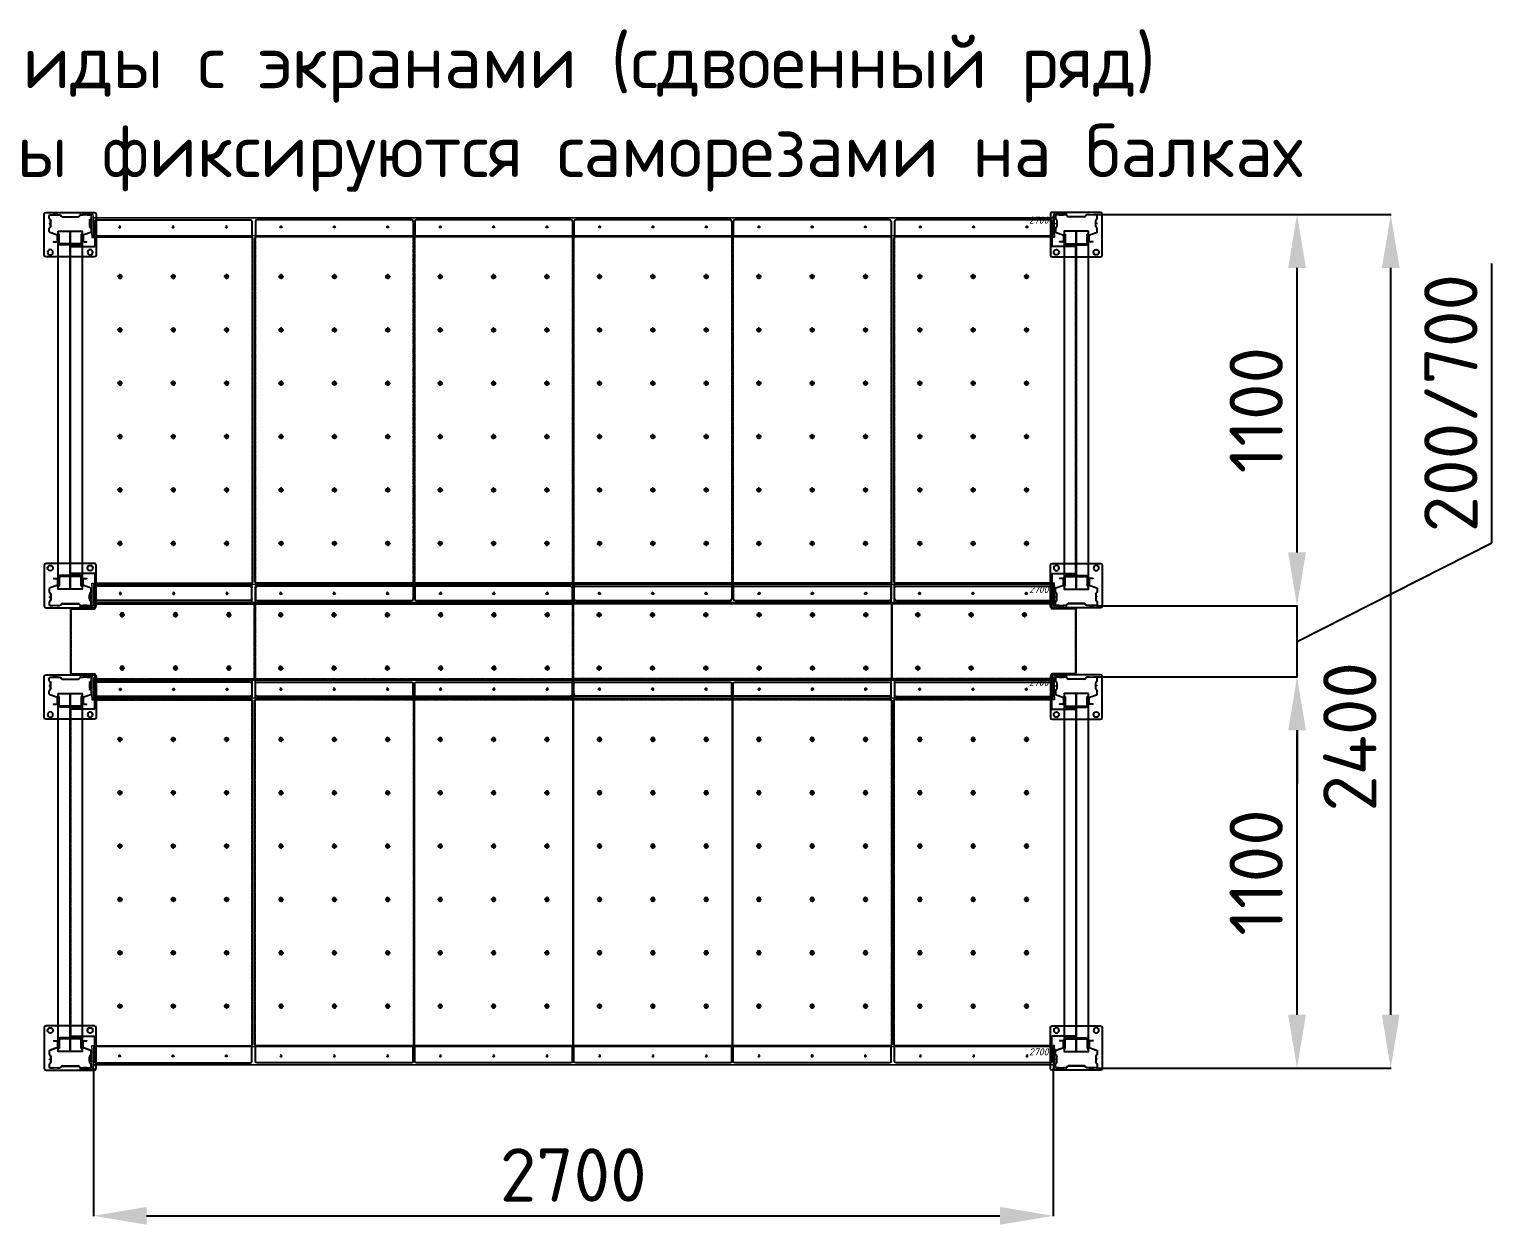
# Model space of a CAD drawing. Header units: millimetres. Extents: x 2140 to 223837, y 2113 to 170313.
# Drawn here: x 159241 to 163355, y 104967 to 108329 of the extents above; entities that cross this region are included whole.
import ezdxf

# ---------------------------------------------------------------- set-up
doc = ezdxf.new("R2010")
doc.units = ezdxf.units.MM
doc.linetypes.add('PHANTOM', pattern=[12.7, 6.35, -1.27, 1.27, -1.27, 1.27, -1.27])
for name, color, linetype in [('0_ANNOT_Dimensions', 7, 'Continuous'), ('12.Секция', 7, 'Continuous'), ('2.Стойка', 7, 'Continuous'), ('Сетка def', 7, 'Continuous')]:
    doc.layers.add(name, color=color, linetype=linetype)
doc.layers.add('1.Балка', color=5, linetype='Continuous', lineweight=0)
doc.layers.add('3.Опора', color=7, linetype='Continuous', lineweight=0)
doc.styles.get("Standard").update_dxf_attribs({"font": 'isocpeur.ttf'})
doc.styles.add('Курсив', font='isocpeui.ttf')
doc.dimstyles.new('150', dxfattribs={"dimtxt": 150, "dimasz": 150, "dimexe": 1, "dimexo": 10, "dimgap": 40, "dimtad": 1, "dimdec": 0, "dimzin": 0, "dimdsep": 46, "dimtxsty": 'Standard', "dimcen": 0.09, "dimadec": 0, "dimazin": 0, "dimtfac": 1, "dimtdec": 0, "dimtofl": 0, "dimtmove": 0, "dimatfit": 3, "dimfxl": 1, "dimtolj": 1, "dimtzin": 0, "dimarcsym": 0})
doc.dimstyles.new('Рзм блок', dxfattribs={"dimtxt": 40, "dimasz": 80, "dimexe": 0.18, "dimexo": 0, "dimgap": 5, "dimtad": 1, "dimtoh": 1, "dimdec": 0, "dimzin": 0, "dimdsep": 46, "dimtxsty": 'Курсив', "dimblk": 'NONE', "dimcen": 0.09, "dimse1": 1, "dimse2": 1, "dimsd1": 1, "dimsd2": 1, "dimadec": 0, "dimazin": 0, "dimtfac": 1, "dimtdec": 0, "dimtofl": 0, "dimtmove": 0, "dimatfit": 2, "dimldrblk": 'NONE', "dimfxl": 0.18, "dimtolj": 1, "dimtzin": 0, "dimarcsym": 0})

# ---------------------------------------------------------------- blocks, each defined once
blk = doc.blocks.new('Опора FSус 120')
at = {"layer": '3.Опора', "color": 0, "linetype": 'Continuous', "lineweight": 25}
for p, q in [((68, 125), (-68, 125)), ((-73, 120), (-73, 5)), ((-34, 85), (-34, 71)), ((-31, 85), (-31, 71)), ((28, 91), (-28, 91)), ((28, 88), (-28, 88)), ((31, 71), (31, 85)), ((34, 71), (34, 85)), ((73, 5), (73, 120)), ((-34, 61), (-34, 71)), ((-31, 61), (-34, 61)), ((-31, 71), (-31, 61)), ((31, 61), (31, 71)), ((34, 61), (31, 61)), ((34, 71), (34, 61)), ((-68, 0), (68, 0))]:
    blk.add_line(p, q, dxfattribs=at)
at = {"layer": '3.Опора', "color": 0}
for p, q in [((-30, 73), (-35, 73)), ((30, 73), (35, 73))]:
    blk.add_line(p, q, dxfattribs=at)
for points in [[(-31, 77.5), (-34, 77.5), (-34, 68.5), (-31, 68.5)], [(31, 77.5), (34, 77.5), (34, 68.5), (31, 68.5)]]:
    blk.add_lwpolyline(points, close=True, dxfattribs=at)
at = {"layer": '3.Опора', "color": 0, "linetype": 'Continuous', "lineweight": 25}
for centre in [(-56, 112), (56, 112)]:
    blk.add_circle(centre, 7.5, dxfattribs=at)
for centre, radius, start, end in [((-68, 120), 5, 90, 180), ((68, 120), 5, 0, 90), ((-28, 85), 6, 90, 180), ((-28, 85), 3, 90, 180), ((28, 85), 6, 0, 90), ((28, 85), 3, 0, 90), ((-68, 5), 5, 180, 270), ((68, 5), 5, 270, 0)]:
    blk.add_arc(centre, radius, start, end, dxfattribs=at)
blk = doc.blocks.new('Стойка FSус 120')
at = {"color": 0, "linetype": 'ByBlock', "lineweight": 0}
for p, q in [((-60, 42.2), (-60, 34.6)), ((-58, 42.2), (-58, 34.6)), ((-38.3, 52.9), (-57.4, 46)), ((-37.6, 51), (-56.7, 44.1)), ((-47, 73), (-39, 73)), ((-47, 73), (-47, 71)), ((-47, 71), (-39, 71)), ((-38, 62), (-34, 62)), ((-37, 69), (-37, 54.8)), ((-35, 66.2), (-37, 66.2)), ((-37, 57.8), (-35, 57.8)), ((-35, 69), (-35, 54.8)), ((38, 62), (34, 62)), ((35, 54.8), (35, 69)), ((37, 66.2), (35, 66.2)), ((35, 57.8), (37, 57.8)), ((37, 54.8), (37, 69)), ((56.7, 44.1), (37.6, 51)), ((57.4, 46), (38.3, 52.9)), ((39, 73), (47, 73)), ((39, 71), (47, 71)), ((47, 73), (47, 71)), ((58, 34.6), (58, 42.2)), ((60, 34.6), (60, 42.2)), ((-60, 20), (-53, 20)), ((-60, 5.4), (-60, -1)), ((-58, 31.2), (-57, 30.6)), ((-57, 9.4), (-58, 8.8)), ((-58, 5.4), (-58, -1)), ((-57, 32.9), (-56, 32.3)), ((-56, 7.7), (-57, 7.1)), ((-56, 28.8), (-56, 11.2)), ((-56, 25.5), (-54, 25.5)), ((-54, 14.5), (-56, 14.5)), ((-54, 28.8), (-54, 11.2)), ((-27.6, -2), (-26.4, 0)), ((-23, 2), (23, 2)), ((-23, 0), (23, 0)), ((26.4, 0), (27.6, -2)), ((60, 20), (53, 20)), ((54, 11.2), (54, 28.8)), ((56, 25.5), (54, 25.5)), ((54, 14.5), (56, 14.5)), ((56, 32.3), (57, 32.9)), ((56, 11.2), (56, 28.8)), ((57, 7.1), (56, 7.7)), ((57, 30.6), (58, 31.2)), ((58, 8.8), (57, 9.4)), ((58, -1), (58, 5.4)), ((60, -1), (60, 5.4)), ((-56, -3), (-48, -3)), ((-56, -5), (-48, -5)), ((-48, -3), (-46.1, -3)), ((-48, -3), (-48, -5)), ((-46.1, -5), (-48, -5)), ((-46.1, -3), (-45.6, -3)), ((-45.6, -5), (-46.1, -5)), ((-45.6, -3), (-36.5, -3)), ((-36.5, -5), (-45.6, -5)), ((-36.5, -3), (-36, -3)), ((-36, -5), (-36.5, -5)), ((-36, -3), (-29.3, -3)), ((-36, -3), (-36, -5)), ((-36, -5), (-29.3, -5)), ((-25.8, -3), (-24.7, -1)), ((24.7, -1), (25.8, -3)), ((29.3, -3), (36, -3)), ((29.3, -5), (36, -5)), ((36.5, -3), (36, -3)), ((36, -3), (36, -5)), ((36, -5), (36.5, -5)), ((45.6, -3), (36.5, -3)), ((36.5, -5), (45.6, -5)), ((46.1, -3), (45.6, -3)), ((45.6, -5), (46.1, -5)), ((48, -3), (46.1, -3)), ((46.1, -5), (48, -5)), ((48, -3), (56, -3)), ((48, -3), (48, -5)), ((48, -5), (56, -5))]:
    blk.add_line(p, q, dxfattribs=at)
for centre, radius, start, end in [((-56, 42.2), 4, 110, 180), ((-56, 42.2), 2, 110, 180), ((-39, 69), 4, 0, 90), ((-39, 69), 2, 0, 90), ((-39, 54.8), 2, 290, 0), ((-39, 54.8), 4, 290, 0), ((39, 69), 4, 90, 180), ((39, 54.8), 4, 180, 250), ((39, 69), 2, 90, 180), ((39, 54.8), 2, 180, 250), ((56, 42.2), 2, 0, 70), ((56, 42.2), 4, 0, 70), ((-56, 34.6), 4, 180, 240), ((-56, 5.4), 4, 120, 180), ((-56, 34.6), 2, 180, 240), ((-56, 5.4), 2, 120, 180), ((-58, 28.8), 2, 0, 60), ((-58, 11.2), 2, 300, 0), ((-58, 28.8), 4, 0, 60), ((-58, 11.2), 4, 300, 0), ((-23, -2), 4, 90, 150), ((-23, -2), 2, 90, 150), ((23, -2), 4, 30, 90), ((23, -2), 2, 30, 90), ((58, 28.8), 4, 120, 180), ((58, 11.2), 4, 180, 240), ((58, 28.8), 2, 120, 180), ((58, 11.2), 2, 180, 240), ((56, 34.6), 2, 300, 0), ((56, 5.4), 2, 0, 60), ((56, 34.6), 4, 300, 0), ((56, 5.4), 4, 0, 60), ((-56, -1), 4, 180, 270), ((-56, -1), 2, 180, 270), ((-29.3, -1), 2, 270, 330), ((-29.3, -1), 4, 270, 330), ((29.3, -1), 4, 210, 270), ((29.3, -1), 2, 210, 270), ((56, -1), 2, 270, 0), ((56, -1), 4, 270, 0)]:
    blk.add_arc(centre, radius, start, end, dxfattribs=at)
blk = doc.blocks.new('*D332')
at = {"layer": 'Defpoints', "color": 0, "linetype": 'ByBlock', "transparency": 16777216}
for p in [(65, 54.5), (2765, 54.5), (65, 25.6)]:
    blk.add_point(p, dxfattribs=at)
at = {"layer": 'Defpoints', "color": 0, "linetype": 'ByBlock', "transparency": 16777216, "insert": (2724.3, 40.7), "char_height": 20, "attachment_point": 5, "style": 'Курсив'}
blk.add_mtext('\\A1;2700', dxfattribs=at)
blk = doc.blocks.new('_None')
blk = doc.blocks.new('*D333')
at = {"layer": 'Defpoints', "color": 0, "linetype": 'ByBlock', "transparency": 16777216}
for p in [(65, 1064.4), (65, 1035.5), (2765, 1035.5)]:
    blk.add_point(p, dxfattribs=at)
at = {"layer": 'Defpoints', "color": 0, "linetype": 'ByBlock', "transparency": 16777216, "insert": (2724.3, 1079.5), "char_height": 20, "attachment_point": 5, "style": 'Курсив'}
blk.add_mtext('\\A1;2700', dxfattribs=at)
blk = doc.blocks.new('SW_CENTERMARKSYMBOL_36')
at = {"color": 0, "linetype": 'Continuous', "lineweight": 18}
for p, q in [((-5, 0), (-7.5, 0)), ((0, 0), (-2.5, 0)), ((0, 5), (0, 7.5)), ((0, 0), (0, 2.5)), ((0, 0), (0, -2.5)), ((0, 0), (2.5, 0)), ((5, 0), (7.5, 0)), ((0, -5), (0, -7.5))]:
    blk.add_line(p, q, dxfattribs=at)
blk = doc.blocks.new('SW_CENTERMARKSYMBOL_37')
at = {"color": 0, "linetype": 'Continuous', "lineweight": 18}
for p, q in [((-5, 0), (-7.5, 0)), ((0, 0), (-2.5, 0)), ((0, 5), (0, 7.5)), ((0, 0), (0, 2.5)), ((0, 0), (0, -2.5)), ((0, 0), (2.5, 0)), ((5, 0), (7.5, 0)), ((0, -5), (0, -7.5))]:
    blk.add_line(p, q, dxfattribs=at)
blk = doc.blocks.new('SW_CENTERMARKSYMBOL_38')
at = {"color": 0, "linetype": 'Continuous', "lineweight": 18}
for p, q in [((-5, 0), (-7.5, 0)), ((0, 0), (-2.5, 0)), ((0, 5), (0, 7.5)), ((0, 0), (0, 2.5)), ((0, 0), (0, -2.5)), ((0, 0), (2.5, 0)), ((5, 0), (7.5, 0)), ((0, -5), (0, -7.5))]:
    blk.add_line(p, q, dxfattribs=at)
blk = doc.blocks.new('SW_CENTERMARKSYMBOL_39')
at = {"color": 0, "linetype": 'Continuous', "lineweight": 18}
for p, q in [((-5, 0), (-7.5, 0)), ((0, 0), (-2.5, 0)), ((0, 5), (0, 7.5)), ((0, 0), (0, 2.5)), ((0, 0), (0, -2.5)), ((0, 0), (2.5, 0)), ((5, 0), (7.5, 0)), ((0, -5), (0, -7.5))]:
    blk.add_line(p, q, dxfattribs=at)
blk = doc.blocks.new('SW_CENTERMARKSYMBOL_40')
at = {"color": 0, "linetype": 'Continuous', "lineweight": 18}
for p, q in [((-5, 0), (-7.5, 0)), ((0, 0), (-2.5, 0)), ((0, 5), (0, 7.5)), ((0, 0), (0, 2.5)), ((0, 0), (0, -2.5)), ((0, 0), (2.5, 0)), ((5, 0), (7.5, 0)), ((0, -5), (0, -7.5))]:
    blk.add_line(p, q, dxfattribs=at)
blk = doc.blocks.new('SW_CENTERMARKSYMBOL_41')
at = {"color": 0, "linetype": 'Continuous', "lineweight": 18}
for p, q in [((-5, 0), (-7.5, 0)), ((0, 0), (-2.5, 0)), ((0, 5), (0, 7.5)), ((0, 0), (0, 2.5)), ((0, 0), (0, -2.5)), ((0, 0), (2.5, 0)), ((5, 0), (7.5, 0)), ((0, -5), (0, -7.5))]:
    blk.add_line(p, q, dxfattribs=at)
blk = doc.blocks.new('SW_CENTERMARKSYMBOL_42')
at = {"color": 0, "linetype": 'Continuous', "lineweight": 18}
for p, q in [((-5, 0), (-7.5, 0)), ((0, 0), (-2.5, 0)), ((0, 5), (0, 7.5)), ((0, 0), (0, 2.5)), ((0, 0), (0, -2.5)), ((0, 0), (2.5, 0)), ((5, 0), (7.5, 0)), ((0, -5), (0, -7.5))]:
    blk.add_line(p, q, dxfattribs=at)
blk = doc.blocks.new('SW_CENTERMARKSYMBOL_43')
at = {"color": 0, "linetype": 'Continuous', "lineweight": 18}
for p, q in [((-5, 0), (-7.5, 0)), ((0, 0), (-2.5, 0)), ((0, 5), (0, 7.5)), ((0, 0), (0, 2.5)), ((0, 0), (0, -2.5)), ((0, 0), (2.5, 0)), ((5, 0), (7.5, 0)), ((0, -5), (0, -7.5))]:
    blk.add_line(p, q, dxfattribs=at)
blk = doc.blocks.new('SW_CENTERMARKSYMBOL_44')
at = {"color": 0, "linetype": 'Continuous', "lineweight": 18}
for p, q in [((-5, 0), (-7.5, 0)), ((0, 0), (-2.5, 0)), ((0, 5), (0, 7.5)), ((0, 0), (0, 2.5)), ((0, 0), (0, -2.5)), ((0, 0), (2.5, 0)), ((5, 0), (7.5, 0)), ((0, -5), (0, -7.5))]:
    blk.add_line(p, q, dxfattribs=at)
blk = doc.blocks.new('SW_CENTERMARKSYMBOL_45')
at = {"color": 0, "linetype": 'Continuous', "lineweight": 18}
for p, q in [((-5, 0), (-7.5, 0)), ((0, 0), (-2.5, 0)), ((0, 5), (0, 7.5)), ((0, 0), (0, 2.5)), ((0, 0), (0, -2.5)), ((0, 0), (2.5, 0)), ((5, 0), (7.5, 0)), ((0, -5), (0, -7.5))]:
    blk.add_line(p, q, dxfattribs=at)
blk = doc.blocks.new('SW_CENTERMARKSYMBOL_46')
at = {"color": 0, "linetype": 'Continuous', "lineweight": 18}
for p, q in [((-5, 0), (-7.5, 0)), ((0, 0), (-2.5, 0)), ((0, 5), (0, 7.5)), ((0, 0), (0, 2.5)), ((0, 0), (0, -2.5)), ((0, 0), (2.5, 0)), ((5, 0), (7.5, 0)), ((0, -5), (0, -7.5))]:
    blk.add_line(p, q, dxfattribs=at)
blk = doc.blocks.new('SW_CENTERMARKSYMBOL_47')
at = {"color": 0, "linetype": 'Continuous', "lineweight": 18}
for p, q in [((-5, 0), (-7.5, 0)), ((0, 0), (-2.5, 0)), ((0, 5), (0, 7.5)), ((0, 0), (0, 2.5)), ((0, 0), (0, -2.5)), ((0, 0), (2.5, 0)), ((5, 0), (7.5, 0)), ((0, -5), (0, -7.5))]:
    blk.add_line(p, q, dxfattribs=at)
blk = doc.blocks.new('SW_CENTERMARKSYMBOL_48')
at = {"color": 0, "linetype": 'Continuous', "lineweight": 18}
for p, q in [((-5, 0), (-7.5, 0)), ((0, 0), (-2.5, 0)), ((0, 5), (0, 7.5)), ((0, 0), (0, 2.5)), ((0, 0), (0, -2.5)), ((0, 0), (2.5, 0)), ((5, 0), (7.5, 0)), ((0, -5), (0, -7.5))]:
    blk.add_line(p, q, dxfattribs=at)
blk = doc.blocks.new('SW_CENTERMARKSYMBOL_49')
at = {"color": 0, "linetype": 'Continuous', "lineweight": 18}
for p, q in [((-5, 0), (-7.5, 0)), ((0, 0), (-2.5, 0)), ((0, 5), (0, 7.5)), ((0, 0), (0, 2.5)), ((0, 0), (0, -2.5)), ((0, 0), (2.5, 0)), ((5, 0), (7.5, 0)), ((0, -5), (0, -7.5))]:
    blk.add_line(p, q, dxfattribs=at)
blk = doc.blocks.new('SW_CENTERMARKSYMBOL_50')
at = {"color": 0, "linetype": 'Continuous', "lineweight": 18}
for p, q in [((-5, 0), (-7.5, 0)), ((0, 0), (-2.5, 0)), ((0, 5), (0, 7.5)), ((0, 0), (0, 2.5)), ((0, 0), (0, -2.5)), ((0, 0), (2.5, 0)), ((5, 0), (7.5, 0)), ((0, -5), (0, -7.5))]:
    blk.add_line(p, q, dxfattribs=at)
blk = doc.blocks.new('SW_CENTERMARKSYMBOL_51')
at = {"color": 0, "linetype": 'Continuous', "lineweight": 18}
for p, q in [((-5, 0), (-7.5, 0)), ((0, 0), (-2.5, 0)), ((0, 5), (0, 7.5)), ((0, 0), (0, 2.5)), ((0, 0), (0, -2.5)), ((0, 0), (2.5, 0)), ((5, 0), (7.5, 0)), ((0, -5), (0, -7.5))]:
    blk.add_line(p, q, dxfattribs=at)
blk = doc.blocks.new('SW_CENTERMARKSYMBOL_52')
at = {"color": 0, "linetype": 'Continuous', "lineweight": 18}
for p, q in [((-5, 0), (-7.5, 0)), ((0, 0), (-2.5, 0)), ((0, 5), (0, 7.5)), ((0, 0), (0, 2.5)), ((0, 0), (0, -2.5)), ((0, 0), (2.5, 0)), ((5, 0), (7.5, 0)), ((0, -5), (0, -7.5))]:
    blk.add_line(p, q, dxfattribs=at)
blk = doc.blocks.new('SW_CENTERMARKSYMBOL_53')
at = {"color": 0, "linetype": 'Continuous', "lineweight": 18}
for p, q in [((-5, 0), (-7.5, 0)), ((0, 0), (-2.5, 0)), ((0, 5), (0, 7.5)), ((0, 0), (0, 2.5)), ((0, 0), (0, -2.5)), ((0, 0), (2.5, 0)), ((5, 0), (7.5, 0)), ((0, -5), (0, -7.5))]:
    blk.add_line(p, q, dxfattribs=at)
blk = doc.blocks.new('экран центр1100')
at = {"color": 0, "linetype": 'Continuous', "lineweight": 25}
for p, q in [((0, -11), (0, -52)), ((439, -6), (5, -6)), ((444, -11), (444, -52)), ((-2, -55.9), (-2, -1025.9)), ((-2, -55.9), (0, -55.9)), ((0, -52), (0, -54)), ((444, -54), (0, -54)), ((0, -54), (0, -55.2)), ((0, -55.2), (0, -55.9)), ((444, -52), (444, -54)), ((444, -54), (444, -55.2)), ((444, -55.2), (444, -55.9)), ((444, -55.9), (446, -55.9)), ((446, -1025.9), (446, -55.9)), ((0, -1025.9), (-2, -1025.9)), ((0, -1025.9), (0, -1026.6)), ((0, -1026.6), (0, -1027.8)), ((444, -1027.8), (0, -1027.8)), ((0, -1027.8), (0, -1029.8)), ((444, -1025.9), (444, -1026.6)), ((446, -1025.9), (444, -1025.9)), ((444, -1026.6), (444, -1027.8)), ((444, -1027.8), (444, -1029.8)), ((0, -1029.8), (0, -1072)), ((444, -1029.8), (444, -1072))]:
    blk.add_line(p, q, dxfattribs=at)
at = {"color": 0, "linetype": 'PHANTOM', "lineweight": 18}
for p, q in [((444, -52), (0, -52)), ((444, -55.2), (0, -55.2)), ((0, -55.9), (0, -1025.9)), ((444, -1025.9), (444, -55.9)), ((444, -1026.6), (0, -1026.6)), ((444, -1029.8), (0, -1029.8))]:
    blk.add_line(p, q, dxfattribs=at)
at = {"color": 0}
blk.add_line((5, -1077), (439, -1077), dxfattribs=at)
at = {"color": 0, "linetype": 'Continuous', "lineweight": 25}
for centre, radius in [((72, -26), 2), ((222, -26), 2), ((372, -26), 2), ((72, -165.9), 5), ((222, -165.9), 5), ((372, -165.9), 5), ((72, -315.9), 5), ((222, -315.9), 5), ((372, -315.9), 5), ((72, -465.9), 5), ((222, -465.9), 5), ((372, -465.9), 5), ((72, -615.9), 5), ((222, -615.9), 5), ((372, -615.9), 5), ((72, -765.9), 5), ((222, -765.9), 5), ((372, -765.9), 5), ((72, -915.9), 5), ((222, -915.9), 5), ((372, -915.9), 5), ((72, -1057), 2), ((222, -1057), 2), ((372, -1057), 2)]:
    blk.add_circle(centre, radius, dxfattribs=at)
for centre, start, end in [((5, -11), 90, 180), ((439, -11), 0, 90)]:
    blk.add_arc(centre, 5, start, end, dxfattribs=at)
at = {"color": 0}
for centre, start, end in [((5, -1072), 180, 270), ((439, -1072), 270, 0)]:
    blk.add_arc(centre, 5, start, end, dxfattribs=at)
at = {"color": 0, "linetype": 'Continuous', "lineweight": 0, "rotation": 90}
for name, p in [('SW_CENTERMARKSYMBOL_45', (72, -165.9)), ('SW_CENTERMARKSYMBOL_44', (222, -165.9)), ('SW_CENTERMARKSYMBOL_37', (372, -165.9)), ('SW_CENTERMARKSYMBOL_42', (72, -315.9)), ('SW_CENTERMARKSYMBOL_38', (222, -315.9)), ('SW_CENTERMARKSYMBOL_43', (372, -315.9)), ('SW_CENTERMARKSYMBOL_40', (72, -465.9)), ('SW_CENTERMARKSYMBOL_41', (222, -465.9)), ('SW_CENTERMARKSYMBOL_39', (372, -465.9)), ('SW_CENTERMARKSYMBOL_51', (72, -615.9)), ('SW_CENTERMARKSYMBOL_52', (222, -615.9)), ('SW_CENTERMARKSYMBOL_50', (372, -615.9)), ('SW_CENTERMARKSYMBOL_49', (72, -765.9)), ('SW_CENTERMARKSYMBOL_48', (222, -765.9)), ('SW_CENTERMARKSYMBOL_53', (372, -765.9)), ('SW_CENTERMARKSYMBOL_46', (72, -915.9)), ('SW_CENTERMARKSYMBOL_36', (222, -915.9)), ('SW_CENTERMARKSYMBOL_47', (372, -915.9))]:
    blk.add_blockref(name, p, dxfattribs=at)
blk = doc.blocks.new('экран бок 1100')
at = {"color": 0, "linetype": 'Continuous', "lineweight": 25}
for p, q in [((0, -11), (0, -52)), ((437, -6), (5, -6)), ((442, -11), (442, -52)), ((-2, -55.9), (-2, -1025.9)), ((-2, -55.9), (0, -55.9)), ((0, -52), (0, -54)), ((442, -54), (0, -54)), ((0, -54), (0, -55.2)), ((0, -55.2), (0, -55.9)), ((442, -52), (442, -54)), ((442, -54), (442, -55.2)), ((442, -55.2), (442, -81)), ((509, -81), (442, -81)), ((509, -81), (511, -81)), ((511, -81), (511, -1000.8)), ((0, -1025.9), (-2, -1025.9)), ((0, -1025.9), (0, -1026.6)), ((0, -1026.6), (0, -1027.8)), ((442, -1027.8), (0, -1027.8)), ((0, -1027.8), (0, -1029.8)), ((442, -1000.8), (509, -1000.8)), ((442, -1000.8), (442, -1026.6)), ((442, -1026.6), (442, -1027.8)), ((442, -1027.8), (442, -1029.8)), ((511, -1000.8), (509, -1000.8)), ((0, -1072), (0, -1031)), ((442, -1072), (442, -1031)), ((5, -1077), (437, -1077))]:
    blk.add_line(p, q, dxfattribs=at)
at = {"color": 0, "linetype": 'PHANTOM', "lineweight": 18}
for p, q in [((442, -52), (0, -52)), ((442, -55.2), (0, -55.2)), ((0, -55.9), (0, -1025.9)), ((509, -1000.8), (509, -81)), ((442, -1026.6), (0, -1026.6)), ((442, -1029.8), (0, -1029.8))]:
    blk.add_line(p, q, dxfattribs=at)
at = {"color": 0, "linetype": 'Continuous', "lineweight": 25}
for centre, radius in [((72, -26), 2), ((222, -26), 2), ((372, -26), 2), ((71, -165.9), 5), ((221, -165.9), 5), ((371, -165.9), 5), ((71, -315.9), 5), ((221, -315.9), 5), ((371, -315.9), 5), ((71, -465.9), 5), ((221, -465.9), 5), ((371, -465.9), 5), ((71, -615.9), 5), ((221, -615.9), 5), ((371, -615.9), 5), ((71, -765.9), 5), ((221, -765.9), 5), ((371, -765.9), 5), ((71, -915.9), 5), ((221, -915.9), 5), ((371, -915.9), 5), ((70, -1057), 2), ((220, -1057), 2), ((370, -1057), 2)]:
    blk.add_circle(centre, radius, dxfattribs=at)
for centre, start, end in [((5, -11), 90, 180), ((437, -11), 0, 90), ((5, -1072), 180, 270), ((437, -1072), 270, 0)]:
    blk.add_arc(centre, 5, start, end, dxfattribs=at)
at = {"color": 0, "linetype": 'Continuous', "lineweight": 0, "rotation": 90}
for name, p in [('SW_CENTERMARKSYMBOL_45', (71, -165.9)), ('SW_CENTERMARKSYMBOL_44', (221, -165.9)), ('SW_CENTERMARKSYMBOL_37', (371, -165.9)), ('SW_CENTERMARKSYMBOL_42', (71, -315.9)), ('SW_CENTERMARKSYMBOL_38', (221, -315.9)), ('SW_CENTERMARKSYMBOL_43', (371, -315.9)), ('SW_CENTERMARKSYMBOL_40', (71, -465.9)), ('SW_CENTERMARKSYMBOL_41', (221, -465.9)), ('SW_CENTERMARKSYMBOL_39', (371, -465.9)), ('SW_CENTERMARKSYMBOL_51', (71, -615.9)), ('SW_CENTERMARKSYMBOL_52', (221, -615.9)), ('SW_CENTERMARKSYMBOL_50', (371, -615.9)), ('SW_CENTERMARKSYMBOL_49', (71, -765.9)), ('SW_CENTERMARKSYMBOL_48', (221, -765.9)), ('SW_CENTERMARKSYMBOL_53', (371, -765.9)), ('SW_CENTERMARKSYMBOL_46', (71, -915.9)), ('SW_CENTERMARKSYMBOL_36', (221, -915.9)), ('SW_CENTERMARKSYMBOL_47', (371, -915.9))]:
    blk.add_blockref(name, p, dxfattribs=at)
blk = doc.blocks.new('*D750')
at = {"layer": '0_ANNOT_Dimensions', "color": 0, "lineweight": -2, "transparency": 16777216}
for p, q in [((162244.6, 106507.7), (162808.5, 106507.7)), ((162807.5, 105557.7), (162807.5, 106357.7)), ((162244.6, 105407.7), (162808.5, 105407.7))]:
    blk.add_line(p, q, dxfattribs=at)
at = {"layer": '0_ANNOT_Dimensions', "color": 0, "transparency": 16777216}
for points in [[(162782.5, 106357.7), (162832.5, 106357.7), (162807.5, 106507.7)], [(162782.5, 105557.7), (162832.5, 105557.7), (162807.5, 105407.7)]]:
    blk.add_solid(points, dxfattribs=at)
at = {"layer": 'Defpoints', "color": 0, "transparency": 16777216}
for p in [(162234.6, 106507.7), (162807.5, 106507.7), (162234.6, 105407.7)]:
    blk.add_point(p, dxfattribs=at)
at = {"layer": '0_ANNOT_Dimensions', "color": 0, "transparency": 16777216, "insert": (162692.5, 105957.7), "char_height": 150, "attachment_point": 5, "rotation": 90}
blk.add_mtext('\\A1;1100', dxfattribs=at)
blk = doc.blocks.new('*D751')
at = {"layer": '0_ANNOT_Dimensions', "color": 0, "lineweight": -2, "transparency": 16777216}
for p, q in [((159421.6, 105407.2), (159421.6, 104991.4)), ((162121.6, 105407.2), (162121.6, 104991.4)), ((159571.6, 104992.4), (161971.6, 104992.4))]:
    blk.add_line(p, q, dxfattribs=at)
at = {"layer": '0_ANNOT_Dimensions', "color": 0, "transparency": 16777216}
for points in [[(159571.6, 105017.4), (159571.6, 104967.4), (159421.6, 104992.4)], [(161971.6, 105017.4), (161971.6, 104967.4), (162121.6, 104992.4)]]:
    blk.add_solid(points, dxfattribs=at)
at = {"layer": 'Defpoints', "color": 0, "transparency": 16777216}
for p in [(159421.6, 105417.2), (162121.6, 105417.2), (162121.6, 104992.4)]:
    blk.add_point(p, dxfattribs=at)
at = {"layer": '0_ANNOT_Dimensions', "color": 0, "transparency": 16777216, "insert": (160771.6, 105107.4), "char_height": 150, "attachment_point": 5}
blk.add_mtext('\\A1;2700', dxfattribs=at)
blk = doc.blocks.new('*D752')
at = {"layer": '0_ANNOT_Dimensions', "color": 0, "lineweight": -2, "transparency": 16777216}
for p, q in [((162244.6, 107807.7), (162808.5, 107807.7)), ((162807.5, 106857.7), (162807.5, 107657.7)), ((162244.6, 106707.7), (162808.5, 106707.7))]:
    blk.add_line(p, q, dxfattribs=at)
at = {"layer": '0_ANNOT_Dimensions', "color": 0, "transparency": 16777216}
for points in [[(162782.5, 107657.7), (162832.5, 107657.7), (162807.5, 107807.7)], [(162782.5, 106857.7), (162832.5, 106857.7), (162807.5, 106707.7)]]:
    blk.add_solid(points, dxfattribs=at)
at = {"layer": 'Defpoints', "color": 0, "transparency": 16777216}
for p in [(162234.6, 107807.7), (162807.5, 107807.7), (162234.6, 106707.7)]:
    blk.add_point(p, dxfattribs=at)
at = {"layer": '0_ANNOT_Dimensions', "color": 0, "transparency": 16777216, "insert": (162692.5, 107257.7), "char_height": 150, "attachment_point": 5, "rotation": 90}
blk.add_mtext('\\A1;1100', dxfattribs=at)
blk = doc.blocks.new('*D753')
at = {"layer": '0_ANNOT_Dimensions', "color": 0, "lineweight": -2, "transparency": 16777216}
for p, q in [((162536.6, 107807.7), (163072, 107807.7)), ((163071, 105557.7), (163071, 107657.7)), ((162536.6, 105407.7), (163072, 105407.7))]:
    blk.add_line(p, q, dxfattribs=at)
at = {"layer": '0_ANNOT_Dimensions', "color": 0, "transparency": 16777216}
for points in [[(163046, 107657.7), (163096, 107657.7), (163071, 107807.7)], [(163046, 105557.7), (163096, 105557.7), (163071, 105407.7)]]:
    blk.add_solid(points, dxfattribs=at)
at = {"layer": 'Defpoints', "color": 0, "transparency": 16777216}
for p in [(162526.6, 107807.7), (163071, 107807.7), (162526.6, 105407.7)]:
    blk.add_point(p, dxfattribs=at)
at = {"layer": '0_ANNOT_Dimensions', "color": 0, "transparency": 16777216, "insert": (162956, 106339.3), "char_height": 150, "attachment_point": 5, "rotation": 90}
blk.add_mtext('\\A1;2400', dxfattribs=at)
blk = doc.blocks.new('*D921')
at = {"layer": '0_ANNOT_Dimensions', "color": 0, "lineweight": -2, "transparency": 16777216}
for p, q in [((163355.2, 106885), (163355.2, 107670)), ((162807.5, 106857.7), (162807.5, 107007.7)), ((162807.5, 106607.7), (163355.2, 106885)), ((162254.1, 106707.7), (162808.5, 106707.7)), ((162807.5, 106507.7), (162807.5, 106707.7)), ((162254.1, 106507.7), (162808.5, 106507.7)), ((162807.5, 106357.7), (162807.5, 106207.7))]:
    blk.add_line(p, q, dxfattribs=at)
at = {"layer": '0_ANNOT_Dimensions', "color": 0, "transparency": 16777216}
for points in [[(162782.5, 106857.7), (162832.5, 106857.7), (162807.5, 106707.7)], [(162782.5, 106357.7), (162832.5, 106357.7), (162807.5, 106507.7)]]:
    blk.add_solid(points, dxfattribs=at)
at = {"layer": 'Defpoints', "color": 0, "transparency": 16777216}
for p in [(162244.1, 106707.7), (162807.5, 106707.7), (162244.1, 106507.7)]:
    blk.add_point(p, dxfattribs=at)
at = {"layer": '0_ANNOT_Dimensions', "color": 0, "transparency": 16777216, "insert": (163240.2, 107277.5), "char_height": 150, "attachment_point": 5, "rotation": 90}
blk.add_mtext('\\A1;200/700', dxfattribs=at)
blk = doc.blocks.new('вставка 1')
at = {"color": 0, "linetype": 'Continuous', "lineweight": 25}
for p, q in [((2, 107.9), (2, 150.1)), ((894, 107.9), (894, 150.1)), ((2, 104), (0, 104)), ((0, -104), (0, 104)), ((2, 105.9), (2, 107.9)), ((894, 105.9), (2, 105.9)), ((2, 104.7), (2, 105.9)), ((2, 104), (2, 104.7)), ((894, 105.9), (894, 107.9)), ((894, 104.7), (894, 105.9)), ((894, 104), (894, 104.7)), ((896, 104), (894, 104)), ((896, 104), (896, -104)), ((0, -104), (2, -104)), ((2, -104.7), (2, -104)), ((2, -105.9), (2, -104.7)), ((894, -105.9), (2, -105.9)), ((2, -107.9), (2, -105.9)), ((2, -148.9), (2, -107.9)), ((894, -104.7), (894, -104)), ((894, -104), (896, -104)), ((894, -105.9), (894, -104.7)), ((894, -107.9), (894, -105.9)), ((894, -148.9), (894, -107.9)), ((889, -153.9), (7, -153.9))]:
    blk.add_line(p, q, dxfattribs=at)
at = {"color": 0}
blk.add_line((7, 155.1), (889, 155.1), dxfattribs=at)
at = {"color": 0, "linetype": 'PHANTOM', "lineweight": 18}
for p, q in [((894, 107.9), (2, 107.9)), ((894, 104.7), (2, 104.7)), ((2, -104), (2, 104)), ((894, 104), (894, -104)), ((894, -104.7), (2, -104.7)), ((894, -107.9), (2, -107.9))]:
    blk.add_line(p, q, dxfattribs=at)
at = {"color": 0, "linetype": 'Continuous', "lineweight": 25}
for centre, radius in [((73, 135.1), 2), ((223, 135.1), 2), ((373, 135.1), 2), ((523, 135.1), 2), ((673, 135.1), 2), ((823, 135.1), 2), ((73, 75), 5), ((223, 75), 5), ((373, 75), 5), ((523, 75), 5), ((673, 75), 5), ((823, 75), 5), ((73, -75), 5), ((223, -75), 5), ((373, -75), 5), ((523, -75), 5), ((673, -75), 5), ((823, -75), 5), ((73, -133.9), 2), ((223, -133.9), 2), ((373, -133.9), 2), ((523, -133.9), 2), ((673, -133.9), 2), ((823, -133.9), 2)]:
    blk.add_circle(centre, radius, dxfattribs=at)
at = {"color": 0}
for centre, start, end in [((7, 150.1), 90, 180), ((889, 150.1), 0, 90)]:
    blk.add_arc(centre, 5, start, end, dxfattribs=at)
at = {"color": 0, "linetype": 'Continuous', "lineweight": 25}
for centre, start, end in [((7, -148.9), 180, 270), ((889, -148.9), 270, 0)]:
    blk.add_arc(centre, 5, start, end, dxfattribs=at)
at = {"color": 0, "linetype": 'Continuous', "lineweight": 0, "xscale": -1, "rotation": 90}
for name, p in [('SW_CENTERMARKSYMBOL_46', (73, 75)), ('SW_CENTERMARKSYMBOL_36', (223, 75)), ('SW_CENTERMARKSYMBOL_47', (373, 75)), ('SW_CENTERMARKSYMBOL_36', (523, 75)), ('SW_CENTERMARKSYMBOL_47', (673, 75)), ('SW_CENTERMARKSYMBOL_36', (823, 75)), ('SW_CENTERMARKSYMBOL_49', (73, -75)), ('SW_CENTERMARKSYMBOL_48', (223, -75)), ('SW_CENTERMARKSYMBOL_53', (373, -75)), ('SW_CENTERMARKSYMBOL_48', (523, -75)), ('SW_CENTERMARKSYMBOL_53', (673, -75)), ('SW_CENTERMARKSYMBOL_48', (823, -75))]:
    blk.add_blockref(name, p, dxfattribs=at)
blk = doc.blocks.new('вставка 1 бок')
at = {"color": 0, "linetype": 'Continuous', "lineweight": 25}
for p, q in [((8, 107.9), (8, 150.1)), ((450, 107.9), (450, 150.1)), ((2, 104), (0, 104)), ((0, -104), (0, 104)), ((450, 105.9), (2, 105.9)), ((2, 104.7), (2, 105.9)), ((2, 104), (2, 104.7)), ((8, 105.9), (8, 107.9)), ((450, 105.9), (450, 107.9)), ((450, 104.7), (450, 105.9)), ((516, 91), (516, 91.7)), ((518, 91), (516, 91)), ((518, 91), (518, -89.8)), ((2, -104), (0, -104)), ((2, -104), (2, -104.7)), ((2, -104.7), (2, -105.9)), ((450, -105.9), (2, -105.9)), ((8, -105.9), (8, -107.9)), ((8, -107.9), (8, -150.1)), ((450, -104.7), (450, -105.9)), ((450, -105.9), (450, -107.9)), ((450, -107.9), (450, -150.1)), ((516, -90.5), (516, -89.8)), ((516, -89.8), (518, -89.8)), ((516, -91.7), (516, -90.5))]:
    blk.add_line(p, q, dxfattribs=at)
at = {"color": 0}
for p, q in [((13, 155.1), (445, 155.1)), ((13, -155.1), (445, -155.1))]:
    blk.add_line(p, q, dxfattribs=at)
at = {"color": 0, "linetype": 'PHANTOM', "lineweight": 18}
for p, q in [((450, 104.7), (2, 104.7)), ((2, -104), (2, 104)), ((450, 107.9), (8, 107.9)), ((516, 91), (516, -89.8)), ((450, -104.7), (2, -104.7)), ((450, -107.9), (8, -107.9))]:
    blk.add_line(p, q, dxfattribs=at)
at = {"color": 0}
for points in [[(516, 91.7), (450, 91.7), (450, 104.7)], [(516, -91.7), (450, -91.7), (450, -104.7)]]:
    blk.add_lwpolyline(points, dxfattribs=at)
at = {"color": 0, "linetype": 'Continuous', "lineweight": 25}
for centre, radius in [((78, 135.1), 2), ((228, 135.1), 2), ((378, 135.1), 2), ((73, 75), 5), ((223, 75), 5), ((373, 75), 5), ((73, -75), 5), ((223, -75), 5), ((373, -75), 5), ((78, -135.1), 2), ((228, -135.1), 2), ((378, -135.1), 2)]:
    blk.add_circle(centre, radius, dxfattribs=at)
at = {"color": 0}
for centre, start, end in [((13, 150.1), 90, 180), ((445, 150.1), 0, 90), ((13, -150.1), 180, 270), ((445, -150.1), 270, 0)]:
    blk.add_arc(centre, 5, start, end, dxfattribs=at)
at = {"color": 0, "linetype": 'Continuous', "lineweight": 0, "xscale": -1.000000000000001, "rotation": 90}
for name, p in [('SW_CENTERMARKSYMBOL_46', (73, 75)), ('SW_CENTERMARKSYMBOL_36', (223, 75)), ('SW_CENTERMARKSYMBOL_47', (373, 75)), ('SW_CENTERMARKSYMBOL_49', (73, -75)), ('SW_CENTERMARKSYMBOL_48', (223, -75)), ('SW_CENTERMARKSYMBOL_53', (373, -75))]:
    blk.add_blockref(name, p, dxfattribs=at)
blk = doc.blocks.new('*U326')
h = blk.add_hatch(color=0)
h.dxf.hatch_style = 1
h.paths.add_polyline_path([(65, 1039), (65, 1031), (61, 1031), (61, 1039), (61, 1091, 0.414214), (57, 1095), (35.5, 1095), (27.5, 1095), (27.5, 1099), (35.5, 1099), (57, 1099, -0.414214), (65, 1091)])
h = blk.add_hatch(color=0)
h.dxf.hatch_style = 1
h.paths.add_polyline_path([(2802.5, 1095), (2794.5, 1095), (2773, 1095, 0.414214), (2769, 1091), (2769, 1039), (2769, 1031), (2765, 1031), (2765, 1039), (2765, 1091, -0.414214), (2773, 1099), (2794.5, 1099), (2802.5, 1099)])
h = blk.add_hatch(color=0)
h.dxf.hatch_style = 1
h.paths.add_polyline_path([(65, 51), (65, 59), (61, 59), (61, 51), (61, -1, -0.414214), (57, -5), (35.5, -5), (27.5, -5), (27.5, -9), (35.5, -9), (57, -9, 0.414214), (65, -1)])
h = blk.add_hatch(color=0)
h.dxf.hatch_style = 1
h.paths.add_polyline_path([(2802.5, -5), (2794.5, -5), (2773, -5, -0.414214), (2769, -1), (2769, 51), (2769, 59), (2765, 59), (2765, 51), (2765, -1, 0.414214), (2773, -9), (2794.5, -9), (2802.5, -9)])
at = {"color": 61, "true_color": 0xedee99}
for points in [[(54, 1064.5), (56, 1064.5), (56, 1075.5), (54, 1075.5)], [(58, 1064.5), (60, 1064.5), (60, 1075.5), (58, 1075.5)], [(54, 25.5), (56, 25.5), (56, 14.5), (54, 14.5)], [(58, 25.5), (60, 25.5), (60, 14.5), (58, 14.5)]]:
    blk.add_lwpolyline(points, close=True, dxfattribs=at)
at = {"color": 18, "true_color": 0x000000}
for points in [[(-34, 1048), (0, 1048), (0, 42), (-34, 42)], [(0, 1048), (34, 1048), (34, 42), (0, 42)], [(2830, 1048), (2796, 1048), (2796, 42), (2830, 42)], [(2864, 1048), (2830, 1048), (2830, 42), (2864, 42)]]:
    blk.add_lwpolyline(points, close=True, dxfattribs=at)
at = {"layer": '1.Балка', "color": 0, "linetype": 'ByBlock'}
for p, q in [((35.5, 1099), (27.5, 1099)), ((27.5, 1099), (27.5, 1095)), ((27.5, 1095), (35.5, 1095)), ((57, 1099), (35.5, 1099)), ((57, 1095), (35.5, 1095)), ((61, 1039), (61, 1091)), ((65, 1039), (65, 1091)), ((65, 1085.5), (2765, 1085.5)), ((2765, 1085.5), (65, 1085.5)), ((2765, 1039), (2765, 1091)), ((2769, 1039), (2769, 1091)), ((2773, 1099), (2794.5, 1099)), ((2773, 1095), (2794.5, 1095)), ((2794.5, 1099), (2802.5, 1099)), ((2802.5, 1095), (2794.5, 1095)), ((2802.5, 1099), (2802.5, 1095)), ((61, 1039), (61, 1031)), ((61, 1031), (65, 1031)), ((65, 1031), (65, 1039)), ((2765, 1035.5), (65, 1035.5)), ((2765, 1031), (2765, 1039)), ((2769, 1031), (2765, 1031)), ((2769, 1039), (2769, 1031)), ((61, 59), (65, 59)), ((61, 51), (61, 59)), ((61, 51), (61, -1)), ((65, 59), (65, 51)), ((2765, 54.5), (65, 54.5)), ((65, 51), (65, -1)), ((2769, 59), (2765, 59)), ((2765, 59), (2765, 51)), ((2765, 51), (2765, -1)), ((2769, 51), (2769, 59)), ((2769, 51), (2769, -1)), ((65, 4.5), (2765, 4.5)), ((2765, 4.5), (65, 4.5)), ((27.5, -9), (27.5, -5)), ((27.5, -5), (35.5, -5)), ((35.5, -9), (27.5, -9)), ((57, -5), (35.5, -5)), ((57, -9), (35.5, -9)), ((2773, -5), (2794.5, -5)), ((2773, -9), (2794.5, -9)), ((2802.5, -5), (2794.5, -5)), ((2794.5, -9), (2802.5, -9)), ((2802.5, -9), (2802.5, -5))]:
    blk.add_line(p, q, dxfattribs=at)
for centre, radius, start, end in [((57, 1091), 8, 0, 90), ((57, 1091), 4, 0, 90), ((2773, 1091), 8, 90, 180), ((2773, 1091), 4, 90, 180), ((57, -1), 4, 270, 0), ((57, -1), 8, 270, 0), ((2773, -1), 8, 180, 270), ((2773, -1), 4, 180, 270)]:
    blk.add_arc(centre, radius, start, end, dxfattribs=at)
at = {"layer": '2.Стойка', "color": 61, "linetype": 'ByBlock', "true_color": 0xedee99}
for p, q in [((60, 1070), (52.3, 1070)), ((60, 20), (52.3, 20))]:
    blk.add_line(p, q, dxfattribs=at)
at = {"layer": '2.Стойка', "color": 18, "true_color": 0x000000, "xscale": -1, "rotation": 180}
blk.add_blockref('Стойка FSус 120', (0, 1090), dxfattribs=at)
at = {"layer": '2.Стойка', "color": 18, "true_color": 0x000000, "rotation": 180}
blk.add_blockref('Стойка FSус 120', (2830, 1090), dxfattribs=at)
at = {"layer": '2.Стойка', "color": 18, "true_color": 0x000000}
blk.add_blockref('Стойка FSус 120', (0, 0), dxfattribs=at)
at = {"layer": '2.Стойка', "color": 18, "true_color": 0x000000, "xscale": -1}
blk.add_blockref('Стойка FSус 120', (2830, 0), dxfattribs=at)
at = {"layer": '3.Опора', "color": 18, "true_color": 0x000000, "xscale": -1, "rotation": 180}
blk.add_blockref('Опора FSус 120', (0, 1101), dxfattribs=at)
at = {"layer": '3.Опора', "color": 18, "true_color": 0x000000, "rotation": 180}
blk.add_blockref('Опора FSус 120', (2830, 1101), dxfattribs=at)
at = {"layer": '3.Опора', "color": 18, "true_color": 0x000000}
blk.add_blockref('Опора FSус 120', (0, -11), dxfattribs=at)
at = {"layer": '3.Опора', "color": 18, "true_color": 0x000000, "xscale": -1}
blk.add_blockref('Опора FSус 120', (2830, -11), dxfattribs=at)
at = {"layer": 'Defpoints', "color": 0, "linetype": 'ByBlock'}
for base, p1, p2, picture, middle in [((65, 1064.4), (2765, 1035.5), (65, 1035.5), '*D333', (2724.3, 1064.4)), ((65, 25.6), (2765, 54.5), (65, 54.5), '*D332', (2724.3, 25.6))]:
    dim = blk.add_linear_dim(base=base, p1=p1, p2=p2, dimstyle='Рзм блок', override={"dimtxt": 20}, dxfattribs=at)
    dim.commit()
    dim.dimension.update_dxf_attribs({"geometry": picture, "text_midpoint": middle, "dimtype": 128})

msp = doc.modelspace()

# ---------------------------------------------------------------- block references
at = {"color": 6, "xscale": -1}
for name, p in [('экран бок 1100', (159867.6, 107799.2)), ('вставка 1 бок', (159875.6, 106607.7)), ('вставка 1', (160771.6, 106607.7))]:
    msp.add_blockref(name, p, dxfattribs=at)
at = {"color": 6}
for name, p in [('экран центр1100', (159877.6, 107799.2)), ('экран центр1100', (160325.6, 107799.2)), ('экран центр1100', (160773.6, 107799.2)), ('экран центр1100', (161221.6, 107799.2)), ('экран бок 1100', (161675.6, 107799.2)), ('вставка 1', (160771.6, 106607.7)), ('вставка 1 бок', (161667.6, 106607.7))]:
    msp.add_blockref(name, p, dxfattribs=at)
at = {"color": 6, "rotation": 180}
msp.add_blockref('экран бок 1100', (159867.6, 105416.2), dxfattribs=at)
at = {"color": 6, "xscale": -1, "rotation": 180}
for name, p in [('экран центр1100', (159877.6, 105416.2)), ('экран центр1100', (160325.6, 105416.2)), ('экран центр1100', (160773.6, 105416.2)), ('экран центр1100', (161221.6, 105416.2)), ('экран бок 1100', (161675.6, 105416.2))]:
    msp.add_blockref(name, p, dxfattribs=at)
at = {"layer": '12.Секция', "color": 1}
for p in [(159356.6, 106712.7), (159356.6, 105412.7)]:
    msp.add_blockref('*U326', p, dxfattribs=at)

# ---------------------------------------------------------------- texts
at = {"layer": 'Сетка def', "color": 0, "insert": (160753.1, 108092.6), "char_height": 150, "width": 5651.487, "attachment_point": 5}
msp.add_mtext('Виды с экранами (сдвоенный ряд)\\Pэкраны фиксируются саморезами на балках', dxfattribs=at)

# ---------------------------------------------------------------- dimensions: what is measured, and where the dimension line sits
at = {"layer": '0_ANNOT_Dimensions'}
for base, p1, p2, picture, middle in [((162807.5, 107807.7), (162234.6, 106707.7), (162234.6, 107807.7), '*D752', (162692.5, 107257.7)), ((162807.5, 106507.7), (162234.6, 105407.7), (162234.6, 106507.7), '*D750', (162692.5, 105957.7))]:
    dim = msp.add_linear_dim(base=base, p1=p1, p2=p2, angle=90, dimstyle='150', dxfattribs=at)
    dim.commit()
    dim.dimension.update_dxf_attribs({"geometry": picture, "text_midpoint": middle})
dim = msp.add_linear_dim(base=(163071, 107807.7), p1=(162526.6, 105407.7), p2=(162526.6, 107807.7), angle=90, dimstyle='150', dxfattribs=at)
dim.commit()
dim.dimension.update_dxf_attribs({"geometry": '*D753', "text_midpoint": (163071, 106339.3), "dimtype": 160})
dim = msp.add_linear_dim(base=(162807.5, 106707.7), p1=(162244.1, 106507.7), p2=(162244.1, 106707.7), angle=90, text='<>/700', dimstyle='150', override={"dimtmove": 1}, dxfattribs=at)
dim.commit()
dim.dimension.update_dxf_attribs({"geometry": '*D921', "text_midpoint": (163355.2, 106925), "dimtype": 160})
dim = msp.add_linear_dim(base=(162121.6, 104992.4), p1=(159421.6, 105417.2), p2=(162121.6, 105417.2), dimstyle='150', dxfattribs=at)
dim.commit()
dim.dimension.update_dxf_attribs({"geometry": '*D751', "text_midpoint": (160771.6, 105107.4)})

doc.saveas('drawing.dxf')
